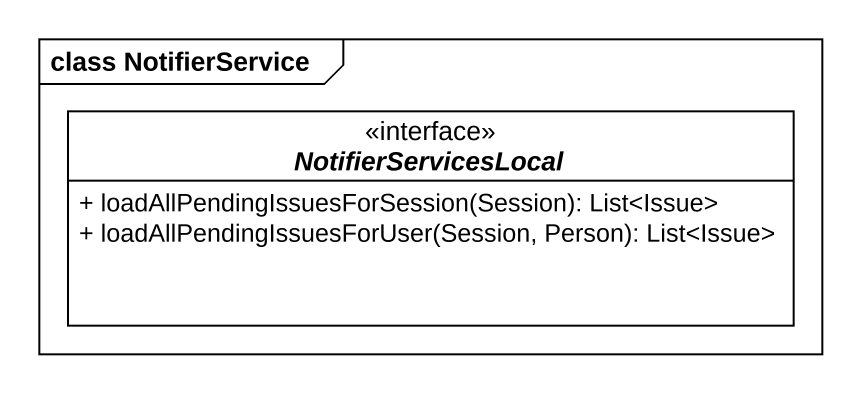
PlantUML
@startuml
mainframe class NotifierService
hide circle
hide empty members
skinparam classAttributeIconSize 0
interface NotifierServicesLocal <<interface>> {
  + loadAllPendingIssuesForSession(Session): List<Issue>
  + loadAllPendingIssuesForUser(Session, Person): List<Issue>
}
@enduml
